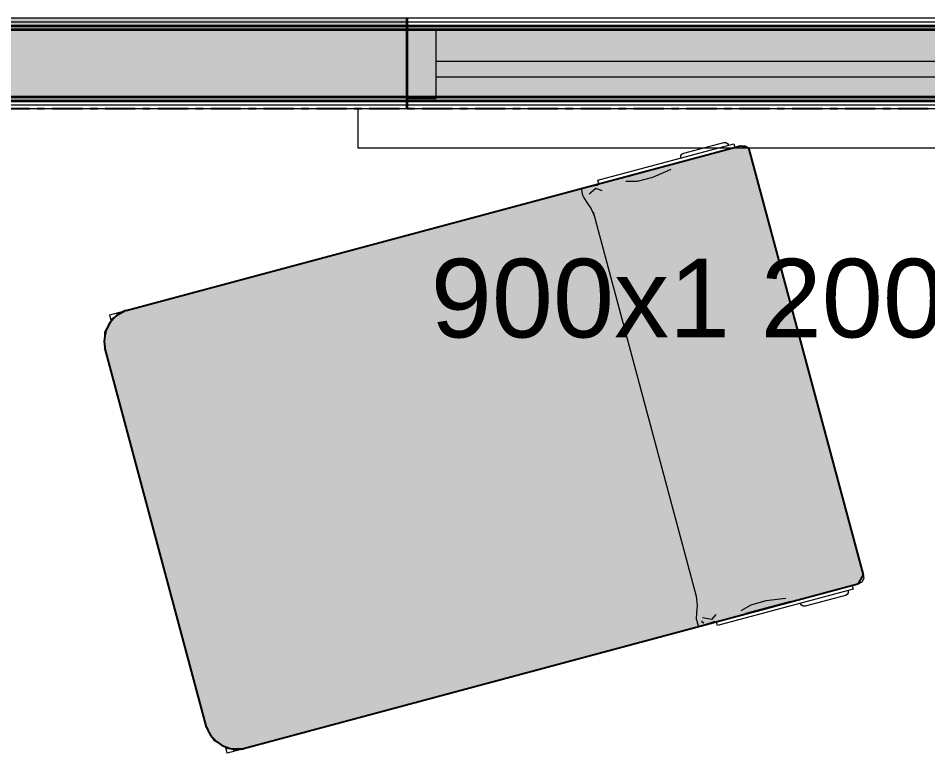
# Model space of a CAD drawing. Header units: inches. Extents: x -2190 to 40245, y -11272 to 33470.
# Drawn here: x 10838 to 11994, y 14477 to 15425 of the extents above; entities that cross this region are included whole.
import ezdxf

# ---------------------------------------------------------------- set-up
doc = ezdxf.new("R2010")
doc.units = ezdxf.units.IN
doc.header["$LTSCALE"] = 96
doc.header["$MEASUREMENT"] = 0
doc.linetypes.add('DASHDOT', pattern=[0.7, 0.4, -0.1, 0.1, -0.1])
for name, color, linetype, lineweight, true_color in [('Architectural Blocks-2', 7, 'DASHDOT', 25, 0x008000), ('Furniture_ Interior-2', 7, 'Continuous', 25, 0x800080), ('Walls_  Normal-1', 7, 'Continuous', 35, 0x000000), ('Walls_  Normal-2', 7, 'Continuous', 35, 0x000000), ('Walls_  Normal-3', 7, 'Continuous', 35, 0x000000), ('Walls_  Normal-Ext T_Frame - 600 OC - Int_PB Ext_WRC cladding-L1-3', 7, 'Continuous', 35, 0x000000), ('Walls_  Normal-Ext T_Frame - 600 OC - Int_PB Ext_WRC cladding-L2-3', 7, 'Continuous', 35, 0x000000), ('Walls_  Normal-Ext T_Frame - 600 OC - Int_PB Ext_WRC cladding-L3-3', 7, 'Continuous', 35, 0x000000), ('Walls_  Normal-Ext T_Frame - 600 OC - Int_PB Ext_WRC cladding-L4-3', 7, 'Continuous', 35, 0x000000), ('Walls_  Normal-Int S_Frame - 600 OC - PB both sides-L1-1', 7, 'Continuous', 35, 0x000000), ('Walls_  Normal-Int S_Frame - 600 OC - PB both sides-L1-2', 7, 'Continuous', 35, 0x000000), ('Walls_  Normal-Int S_Frame - 600 OC - PB both sides-L2-1', 7, 'Continuous', 35, 0x000000), ('Walls_  Normal-Int S_Frame - 600 OC - PB both sides-L2-2', 7, 'Continuous', 35, 0x000000), ('Walls_  Normal-Int S_Frame - 600 OC - PB both sides-L3-1', 7, 'Continuous', 35, 0x000000), ('Walls_  Normal-Int S_Frame - 600 OC - PB both sides-L3-2', 7, 'Continuous', 35, 0x000000), ('Walls_  Normal-Int S_Frame - 600 OC - PB both sides-L4-1', 7, 'Continuous', 35, 0x000000), ('Walls_  Normal-Int S_Frame - 600 OC - PB both sides-L4-2', 7, 'Continuous', 35, 0x000000), ('Windows-3', 7, 'Continuous', 18, 0x000000), ('Windows_ Labels-3', 7, 'Continuous', 9, 0x000080)]:
    doc.layers.add(name, color=color, linetype=linetype, lineweight=lineweight, true_color=true_color)

# ---------------------------------------------------------------- blocks, each defined once
blk = doc.blocks.new('Seating_Chairs_Accent Chairs_Overstuffed Slipper')
at = {"color": 216, "linetype": 'Continuous', "lineweight": 18, "true_color": 0x800080}
for p, q in [((-115.22, 6.78), (-115.22, 327.4)), ((115.22, 327.4), (115.22, 6.78)), ((114.07, 258), (112.87, 257.16)), ((114.1, 257.83), (112.99, 257.09)), ((-113.9, 10.45), (-115.22, 10.45)), ((115.22, 10.45), (113.9, 10.45)), ((-112.27, 6.78), (-115.22, 6.78)), ((115.22, 6.78), (112.27, 6.78))]:
    blk.add_line(p, q, dxfattribs=at)
at = {"color": 18, "linetype": 'Continuous', "lineweight": 18, "true_color": 0x000000}
for p, q in [((-114.93, 303.31), (-115.22, 294.81)), ((-114.93, 303.31), (-114.93, 279.76)), ((-114.93, 279.76), (-115.22, 286.98)), ((-115.22, 261.05), (-115.05, 259.9)), ((-115.11, 259.97), (-115.22, 260.55))]:
    blk.add_line(p, q, dxfattribs=at)
at = {"color": 216, "true_color": 0x800080}
blk.add_lwpolyline([(-113.3, 342.46), (111.38, 342.5), (115.22, 338.74), (115.22, 15.4, -0.367631), (99.86, 0), (-99.86, 0, -0.367607), (-115.22, 15.4), (-115.22, 338.74)], format="xyb", close=True, dxfattribs=at)
at = {"color": 18, "linetype": 'Continuous', "lineweight": 18, "true_color": 0x000000}
for points in [[(-115.22, 327.49), (-115.22, 338.74), (-114.71, 341.05), (-113.3, 342.46), (-111.38, 342.5), (111.38, 342.5), (113.3, 342.46), (114.71, 341.05), (115.22, 338.74), (115.22, 327.49)], [(-117.14, 307.99), (-118.1, 308.25), (-118.81, 308.95), (-119.06, 309.92), (-119.06, 331.14), (-118.81, 332.1), (-118.1, 332.81), (-117.14, 333.07)], [(-115.22, 264.23), (-117.14, 264.23), (-117.14, 335.8), (-115.22, 335.8)], [(115.22, 335.8), (117.14, 335.8), (117.14, 264.39), (115.22, 264.37)], [(117.14, 333.07), (118.1, 332.81), (118.81, 332.1), (119.06, 331.14), (119.06, 309.92), (118.81, 308.95), (118.1, 308.25), (117.14, 307.99)], [(-112.85, 301.54), (-111.38, 291.38), (-111.38, 283.41), (-112.85, 277.76)], [(112.85, 301.54), (111.38, 291.38), (111.38, 283.41), (112.85, 277.76)], [(115.22, 294.81), (114.93, 303.31), (114.93, 279.76), (115.22, 286.98)], [(-115.01, 259.85), (-115.22, 261.88), (-114.71, 263.52), (-114.9, 259.71)], [(-111.38, 265.01), (-113.3, 262.13), (-111.38, 258.05)], [(111.38, 265.01), (113.3, 262.13), (111.38, 258.05)], [(115.22, 261.88), (114.71, 263.52), (114.92, 259.27), (114.93, 259.08), (115.01, 259.41), (115.22, 260.36)], [(-115.22, 254.88), (-111.74, 254.78), (-110.64, 254.91), (-107.71, 255.91), (-103.98, 257.2), (-99.86, 257.81)], [(-102.21, 257.81), (99.86, 257.81), (104.58, 257.02), (108.15, 255.74), (110.98, 254.84), (111.97, 254.8), (113, 254.83), (115.22, 254.88)]]:
    blk.add_lwpolyline(points, dxfattribs=at)
at = {"color": 216, "linetype": 'Continuous', "lineweight": 18, "true_color": 0x800080}
blk.add_lwpolyline([(114.98, 259.31), (115.22, 260.55), (114.97, 259.27), (114.93, 259.08)], close=True, dxfattribs=at)
blk.add_lwpolyline([(115.22, 15.4), (113.16, 7.67), (107.54, 2.04), (99.86, 0), (-99.86, 0), (-107.54, 2.04), (-113.16, 7.67), (-115.22, 15.4)], dxfattribs=at)
at = {"color": 7, "true_color": 0xffffff}
for points in [[(-115.22, 338.74), (-113.3, 342.46), (115.22, 338.74), (111.38, 342.5)], [(-115.22, 338.74), (115.22, 338.74), (99.86, 0), (115.22, 15.4)], [(-115.22, 338.74), (99.86, 0), (-115.22, 15.4), (-99.86, 0)], [(-115.22, 15.4), (-99.86, 0), (-102.83, 0.52), (-100.68, 0.09)], [(-115.22, 15.4), (-102.83, 0.52), (-106.88, 2.19), (-104.91, 1.22)], [(-115.22, 15.4), (-106.88, 2.19), (-110.36, 4.86), (-108.71, 3.41)], [(-115.22, 15.4), (-110.36, 4.86), (-113.03, 8.34), (-111.81, 6.51)], [(-115.22, 15.4), (-113.03, 8.34), (-114.7, 12.39), (-114, 10.31)], [(-115.22, 15.4), (-114.7, 12.39), (-115.22, 15.4), (-115.13, 14.54)], [(99.86, 0), (115.22, 15.4), (114.7, 12.39), (115.13, 14.54)], [(99.86, 0), (114.7, 12.39), (113.03, 8.34), (114, 10.31)], [(99.86, 0), (113.03, 8.34), (110.36, 4.86), (111.81, 6.51)], [(99.86, 0), (110.36, 4.86), (106.88, 2.19), (108.71, 3.41)], [(99.86, 0), (106.88, 2.19), (102.83, 0.52), (104.91, 1.22)], [(99.86, 0), (102.83, 0.52), (99.86, 0), (100.68, 0.09)]]:
    blk.add_solid(points, dxfattribs=at)
at = {"color": 7, "linetype": 'Continuous', "lineweight": 18, "true_color": 0xffffff}
blk.add_solid([(114.93, 259.08), (114.98, 259.31), (114.97, 259.27), (115.22, 260.55)], dxfattribs=at)

msp = doc.modelspace()

# ---------------------------------------------------------------- linework, layer by layer
at = {"layer": 'Architectural Blocks-2'}
msp.add_line((10142, 15310), (12195, 15310), dxfattribs=at)
at = {"layer": 'Walls_  Normal-1', "color": 8, "true_color": 0x808080}
msp.add_solid([(8167.5, 15415), (12252.5, 15415), (8167.5, 15325), (12210, 15325)], dxfattribs=at)
at = {"layer": 'Walls_  Normal-2', "color": 8, "true_color": 0x808080}
msp.add_solid([(9064.5, 15410), (12252.5, 15410), (9064.5, 15320), (12210, 15320)], dxfattribs=at)
at = {"layer": 'Walls_  Normal-3'}
msp.add_line((11332.5, 15310), (11332.5, 15425), dxfattribs=at)
at = {"layer": 'Walls_  Normal-3', "color": 1, "true_color": 0xff0000}
msp.add_solid([(10432.5, 15425), (11332.5, 15425), (10432.5, 15410), (11332.5, 15410)], dxfattribs=at)
at = {"layer": 'Walls_  Normal-3', "color": 8, "true_color": 0x808080}
msp.add_solid([(10432.5, 15410), (11332.5, 15410), (10432.5, 15320), (11332.5, 15320)], dxfattribs=at)
at = {"layer": 'Walls_  Normal-Ext T_Frame - 600 OC - Int_PB Ext_WRC cladding-L1-3', "color": 18, "linetype": 'Continuous', "lineweight": 0, "true_color": 0x000000}
msp.add_line((11332.5, 15425), (10432.5, 15425), dxfattribs=at)
at = {"layer": 'Walls_  Normal-Ext T_Frame - 600 OC - Int_PB Ext_WRC cladding-L2-3', "color": 18, "linetype": 'Continuous', "lineweight": 35, "true_color": 0x000000}
msp.add_line((11332.5, 15410), (10432.5, 15410), dxfattribs=at)
at = {"layer": 'Walls_  Normal-Ext T_Frame - 600 OC - Int_PB Ext_WRC cladding-L3-3', "color": 18, "linetype": 'Continuous', "lineweight": 35, "true_color": 0x000000}
msp.add_line((10432.5, 15320), (11332.5, 15320), dxfattribs=at)
at = {"layer": 'Walls_  Normal-Ext T_Frame - 600 OC - Int_PB Ext_WRC cladding-L4-3', "color": 18, "linetype": 'Continuous', "lineweight": 0, "true_color": 0x000000}
msp.add_line((10432.5, 15310), (11332.5, 15310), dxfattribs=at)
at = {"layer": 'Walls_  Normal-Int S_Frame - 600 OC - PB both sides-L1-1', "color": 18, "linetype": 'Continuous', "lineweight": 0, "true_color": 0x000000}
msp.add_line((12252.5, 15425), (8182.5, 15425), dxfattribs=at)
at = {"layer": 'Walls_  Normal-Int S_Frame - 600 OC - PB both sides-L1-2', "color": 18, "linetype": 'Continuous', "lineweight": 0, "true_color": 0x000000}
msp.add_line((12252.5, 15420), (9064.5, 15420), dxfattribs=at)
at = {"layer": 'Walls_  Normal-Int S_Frame - 600 OC - PB both sides-L2-1', "color": 18, "linetype": 'Continuous', "lineweight": 35, "true_color": 0x000000}
msp.add_line((12252.5, 15415), (8167.5, 15415), dxfattribs=at)
at = {"layer": 'Walls_  Normal-Int S_Frame - 600 OC - PB both sides-L2-2', "color": 18, "linetype": 'Continuous', "lineweight": 35, "true_color": 0x000000}
msp.add_line((12252.5, 15410), (9064.5, 15410), dxfattribs=at)
at = {"layer": 'Walls_  Normal-Int S_Frame - 600 OC - PB both sides-L3-1', "color": 18, "linetype": 'Continuous', "lineweight": 35, "true_color": 0x000000}
msp.add_line((8167.5, 15325), (12210, 15325), dxfattribs=at)
at = {"layer": 'Walls_  Normal-Int S_Frame - 600 OC - PB both sides-L3-2', "color": 18, "linetype": 'Continuous', "lineweight": 35, "true_color": 0x000000}
msp.add_line((9064.5, 15320), (12210, 15320), dxfattribs=at)
at = {"layer": 'Walls_  Normal-Int S_Frame - 600 OC - PB both sides-L4-1', "color": 18, "linetype": 'Continuous', "lineweight": 0, "true_color": 0x000000}
msp.add_line((8182.5, 15315), (12195, 15315), dxfattribs=at)
at = {"layer": 'Walls_  Normal-Int S_Frame - 600 OC - PB both sides-L4-2', "color": 18, "linetype": 'Continuous', "lineweight": 0, "true_color": 0x000000}
msp.add_line((9064.5, 15310), (12195, 15310), dxfattribs=at)
at = {"layer": 'Windows-3'}
for p, q in [((12232.5, 15425), (11332.5, 15425)), ((11332.5, 15410), (11369.5, 15410)), ((11332.5, 15323), (11332.5, 15410)), ((11369.5, 15323), (11369.5, 15410)), ((11369.5, 15370.5), (12195.5, 15370.5)), ((11369.5, 15350.5), (12195.5, 15350.5)), ((11332.5, 15323), (11369.5, 15323)), ((11270, 15310), (11270, 15260)), ((11270, 15260), (12295, 15260))]:
    msp.add_line(p, q, dxfattribs=at)

# ---------------------------------------------------------------- block references
at = {"layer": 'Furniture_ Interior-2', "linetype": 'Continuous', "lineweight": 0, "xscale": 2.503612637519836, "yscale": 2.5, "rotation": -74.99999999999996}
msp.add_blockref('Seating_Chairs_Accent Chairs_Overstuffed Slipper', (11012.8, 14764.7), dxfattribs=at)

# ---------------------------------------------------------------- texts
at = {"layer": 'Windows_ Labels-3', "color": 176, "lineweight": 0, "true_color": 0x000080, "insert": (11362.5, 15017.6), "char_height": 100, "width": 925, "attachment_point": 7}
msp.add_mtext('\\fArial|b0|i0|c0|p0;900x1 200DH', dxfattribs=at)

doc.saveas('drawing.dxf')
